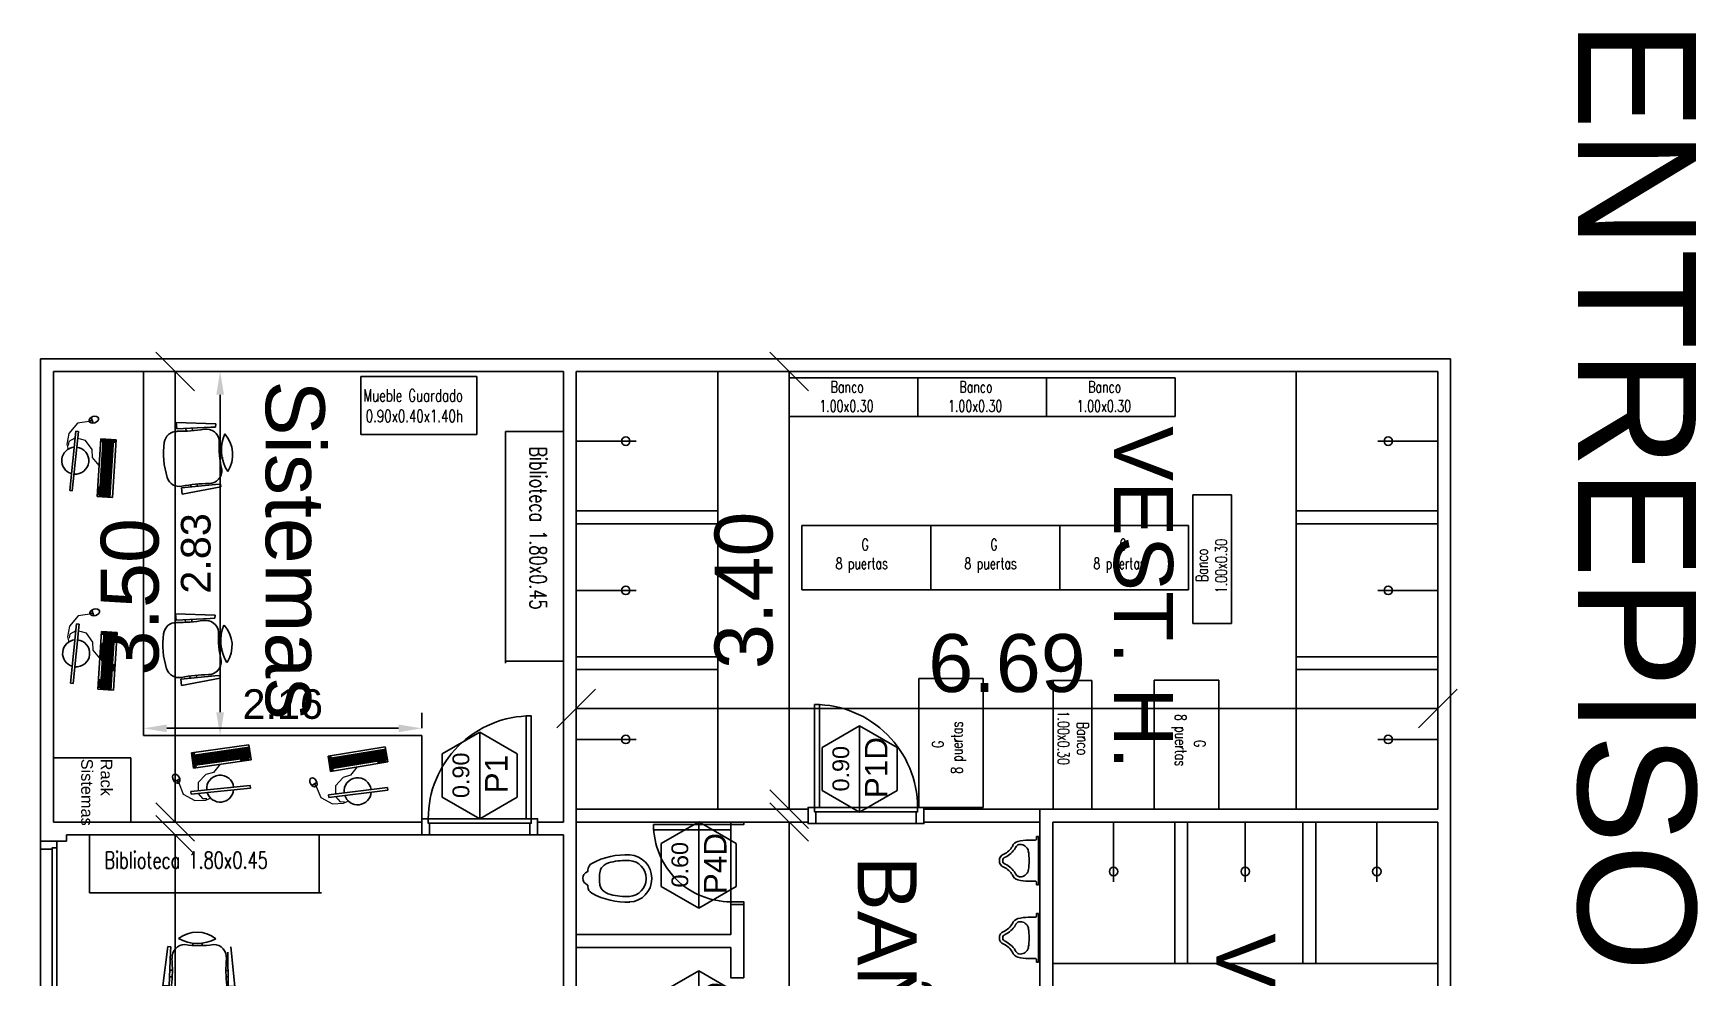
# Model space of a CAD drawing. Header units: metres. Extents: x 0 to 8715937, y -236336 to 216.
# Drawn here: x 215.22 to 228.14, y 102.32 to 109.66 of the extents above; entities that cross this region are included whole.
import ezdxf
from ezdxf.enums import TextEntityAlignment as Align

# ---------------------------------------------------------------- set-up
doc = ezdxf.new("R2010")
doc.units = ezdxf.units.M
doc.header["$MEASUREMENT"] = 0
doc.header["$PDMODE"] = 3
doc.linetypes.add('CENTRO', pattern=[2, 1.25, -0.25, 0.25, -0.25])
for name, color, linetype in [('0-BLOCK-ARQUITECTURA', 7, 'Continuous'), ('1', 7, 'Continuous'), ('AUX', 251, 'Continuous'), ('CARPINTERIA', 3, 'Continuous'), ('CARPINTERIA II', 7, 'Continuous'), ('CARPINTERIA III', 252, 'Continuous'), ('COTAS INTERIORES', 2, 'Continuous'), ('DURLOCK', 3, 'Continuous'), ('FRIO', 7, 'Continuous'), ('MUEBLES', 45, 'Continuous'), ('MURO', 4, 'Continuous'), ('SANIT', 57, 'Continuous'), ('TEXTO', 7, 'Continuous'), ('TXT CARP', 3, 'Continuous')]:
    doc.layers.add(name, color=color, linetype=linetype)
doc.styles.add('AR', font='arial.ttf')
doc.styles.add('ARIAL', font='arial.ttf')
doc.styles.add('txt7', font='romans.shx', dxfattribs={"width": 0.7})
doc.dimstyles.new('CotaLoc0', dxfattribs={"dimtxt": 0.23, "dimasz": 0.18, "dimexe": 0.12, "dimexo": 0.37, "dimgap": 0.07, "dimtad": 1, "dimzin": 0, "dimdsep": 46, "dimtxsty": 'AR', "dimcen": 0.9, "dimclrd": 251, "dimclre": 251, "dimadec": 0, "dimazin": 0, "dimtfac": 1, "dimtofl": 0, "dimtmove": 1, "dimatfit": 3, "dimfxl": 0.18, "dimtolj": 1, "dimtzin": 0, "dimarcsym": 1})
doc.dimstyles.new('DIARCO-01', dxfattribs={"dimtxt": 0.45, "dimasz": 0.3, "dimexe": 0.1, "dimexo": 0.18, "dimgap": 0.12, "dimtad": 1, "dimzin": 0, "dimdsep": 46, "dimtxsty": 'AR', "dimblk": 'OBLIQUE', "dimcen": 0.09, "dimclrd": 52, "dimclre": 251, "dimclrt": 256, "dimadec": 0, "dimazin": 0, "dimtfac": 1, "dimtofl": 0, "dimtmove": 1, "dimatfit": 3, "dimldrblk": 'OBLIQUE', "dimfxl": 0.18, "dimtolj": 1, "dimtzin": 0, "dimarcsym": 1})

# ---------------------------------------------------------------- blocks, each defined once
blk = doc.blocks.new('_Oblique')
at = {"layer": '1', "color": 0, "lineweight": -2}
blk.add_line((-0.5, -0.5), (0.5, 0.5), dxfattribs=at)
blk = doc.blocks.new('*D229')
at = {"layer": 'COTAS INTERIORES', "color": 251, "lineweight": -2, "ltscale": 0.1, "transparency": 16777216}
for p, q in [((127.935, 103.429), (128.7, 103.429)), ((127.835, 97.829), (128.7, 97.829))]:
    blk.add_line(p, q, dxfattribs=at)
at = {"layer": 'COTAS INTERIORES', "color": 52, "lineweight": -2, "ltscale": 0.1, "transparency": 16777216}
blk.add_line((128.6, 97.829), (128.6, 103.429), dxfattribs=at)
at = {"layer": 'Defpoints', "color": 0, "ltscale": 0.1, "transparency": 16777216}
for p in [(127.755, 103.429), (128.6, 103.429), (127.655, 97.829)]:
    blk.add_point(p, dxfattribs=at)
at = {"layer": 'COTAS INTERIORES', "color": 52, "lineweight": -2, "ltscale": 0.1, "transparency": 16777216, "xscale": 0.3, "yscale": 0.3, "zscale": 0.3}
for p, rotation in [((128.6, 103.429), 90), ((128.6, 97.829), 270)]:
    blk.add_blockref('_Oblique', p, dxfattribs=dict(at, rotation=rotation))
at = {"layer": 'COTAS INTERIORES', "ltscale": 0.1, "transparency": 16777216, "insert": (128.25, 100.629), "char_height": 0.45, "attachment_point": 5, "rotation": 90, "style": 'AR'}
blk.add_mtext('\\A1;5.60', dxfattribs=at)
blk = doc.blocks.new('*D232')
at = {"layer": 'COTAS INTERIORES', "color": 251, "lineweight": -2, "ltscale": 0.1, "transparency": 16777216}
for p, q in [((128.58, 107.029), (128.5, 107.029)), ((128.58, 103.529), (128.5, 103.529))]:
    blk.add_line(p, q, dxfattribs=at)
at = {"layer": 'COTAS INTERIORES', "color": 52, "lineweight": -2, "ltscale": 0.1, "transparency": 16777216}
blk.add_line((128.6, 103.529), (128.6, 107.029), dxfattribs=at)
at = {"layer": 'Defpoints', "color": 0, "ltscale": 0.1, "transparency": 16777216}
for p in [(128.6, 107.029), (128.76, 107.029), (128.76, 103.529)]:
    blk.add_point(p, dxfattribs=at)
at = {"layer": 'COTAS INTERIORES', "color": 52, "lineweight": -2, "ltscale": 0.1, "transparency": 16777216, "xscale": 0.3, "yscale": 0.3, "zscale": 0.3}
for p, rotation in [((128.6, 107.029), 90), ((128.6, 103.529), 270)]:
    blk.add_blockref('_Oblique', p, dxfattribs=dict(at, rotation=rotation))
at = {"layer": 'COTAS INTERIORES', "ltscale": 0.1, "transparency": 16777216, "insert": (128.25, 105.279), "char_height": 0.45, "attachment_point": 5, "rotation": 90, "style": 'AR'}
blk.add_mtext('\\A1;3.50', dxfattribs=at)
blk = doc.blocks.new('Puerta Interior_88', base_point=(4856027, 87357))
at = {"layer": 'CARPINTERIA', "linetype": 'Continuous', "ltscale": 0.001}
for points in [[(4855637, 87232), (4855577, 87232), (4855577, 87357), (4855627, 87357), (4855627, 87322), (4855637, 87322), (4855637, 87232)], [(4856417, 87322), (4856427, 87322), (4856427, 87357), (4856477, 87357), (4856477, 87232), (4856417, 87232), (4856417, 87322), (4856427, 87322)]]:
    blk.add_lwpolyline(points, dxfattribs=at)
at = {"layer": 'CARPINTERIA II', "color": 7, "linetype": 'Continuous'}
blk.add_lwpolyline([(4856387, 88157), (4856427, 88157), (4856427, 87357), (4856387, 87357)], close=True, dxfattribs=at)
at = {"layer": 'CARPINTERIA III', "linetype": 'Continuous'}
blk.add_lwpolyline([(4856427, 88157, 0.414214), (4855627, 87357)], format="xyb", dxfattribs=at)
for points in [[(4856427, 87357), (4855627, 87357)], [(4855627, 87322), (4856427, 87322)], [(4856427, 87232), (4855627, 87232)]]:
    blk.add_lwpolyline(points, dxfattribs=at)
blk = doc.blocks.new('WSH')
at = {"layer": 'SANIT'}
blk.add_line((0, 0), (0, -0.465), dxfattribs=at)
blk.add_circle((0, -0.384), 0.0328, dxfattribs=at)
blk = doc.blocks.new('P60')
at = {"layer": 'AUX'}
blk.add_line((0.1, 0.06), (0.1, 0.62), dxfattribs=at)
blk.add_arc((0.1, 0.02), 0.6, 360, 90, dxfattribs=at)
at = {"layer": 'CARPINTERIA', "color": 6}
for points in [[(0.1, 0.64), (0.1, 0.62), (0, 0.62), (0, 0.64)], [(0.1, 0), (0.1, 0.02), (0, 0.02), (0, 0)]]:
    blk.add_lwpolyline(points, dxfattribs=at)
at = {"layer": 'CARPINTERIA', "color": 7}
blk.add_lwpolyline([(0.1, 0.06), (0.1, 0.02), (0.7, 0.02), (0.7, 0.06)], close=True, dxfattribs=at)
blk = doc.blocks.new('INH')
at = {"layer": 'SANIT'}
for p, q in [((-0.057, 0.04), (-0.063, 0.04)), ((0.057, 0.04), (0.063, 0.04))]:
    blk.add_line(p, q, dxfattribs=at)
for centre, radius, start, end in [((-0.003, 0.356), 0.18, 90, 177.1513), ((0, 0.507), 0.0295, 84.0193, 95.9807), ((0.003, 0.356), 0.18, 2.8487, 90), ((-0.003, 0.356), 0.136, 90, 177.1513), ((0, 0.462), 0.0307, 84.2525, 95.7475), ((0.003, 0.356), 0.136, 2.8487, 90), ((0.371, 0.338), 0.555, 177.1513, 208.7305), ((0.371, 0.338), 0.511, 177.1513, 193.6799), ((-0.371, 0.338), 0.555, 331.2695, 2.8487), ((-0.371, 0.338), 0.511, 346.3201, 2.8487), ((-0.009, 0.239), 0.118, 190.4885, 227.1408), ((-0.037, 0.211), 0.0792, 228.29, 255.2679), ((-0.006, 0.378), 0.249, 258.1924, 271.3023), ((0.006, 0.378), 0.249, 268.6977, 281.8076), ((0.037, 0.211), 0.0792, 284.7321, 311.71), ((0.009, 0.239), 0.118, 312.8592, 349.5115), ((-0.063, 0.1), 0.06, 208.7305, 270), ((-0.057, 0.032), 0.008, 20.819, 90), ((0.001, 0.054), 0.0541, 200.819, 269.2248), ((-0.001, 0.054), 0.0541, 270.7752, 339.181), ((0.057, 0.032), 0.008, 90, 159.181), ((0.063, 0.1), 0.06, 270, 331.2695)]:
    blk.add_arc(centre, radius, start, end, dxfattribs=at)
blk = doc.blocks.new('MNG')
at = {"layer": 'SANIT'}
for p, q in [((-0.188, 0), (-0.188, 0.016)), ((-0.188, 0.016), (-0.168, 0.016)), ((0, 0), (-0.188, 0)), ((0, 0), (0.188, 0)), ((0.188, 0.016), (0.168, 0.016)), ((0.188, 0), (0.188, 0.016))]:
    blk.add_line(p, q, dxfattribs=at)
for centre, radius, start, end in [((-0.202, 0.346), 0.17, 302.4219, 333.4809), ((-0.202, 0.346), 0.196, 302.4219, 333.4809), ((-0.001, 0.252), 0.0524, 88.4121, 159.8647), ((-0.015, 0.255), 0.0124, 149.9952, 163.3504), ((-0.001, 0.252), 0.0264, 88.4121, 159.8647), ((0, 0.299), 0.0202, 267.956, 272.044), ((0.001, 0.252), 0.0524, 20.1353, 91.5879), ((0.001, 0.252), 0.0264, 20.1353, 91.5879), ((0.015, 0.255), 0.0124, 16.6496, 30.0048), ((0.202, 0.346), 0.196, 206.5191, 237.5781), ((0.202, 0.346), 0.17, 206.5191, 237.5781), ((0.16, 0.08), 0.32, 165.54, 180), ((-0.087, 0.143), 0.0648, 111.7562, 164.4084), ((-0.061, 0.142), 0.0647, 170.1127, 245.0367), ((-0.087, 0.143), 0.0388, 118.9977, 164.4084), ((-0.141, 0.258), 0.0887, 293.0794, 299.3743), ((0.087, 0.143), 0.0388, 68.2438, 68.2438), ((0.061, 0.142), 0.0647, 294.9633, 9.8873), ((0.141, 0.258), 0.0887, 240.6257, 246.9206), ((0.087, 0.143), 0.0388, 15.5916, 61.0023), ((0.087, 0.143), 0.0648, 15.5916, 68.2438), ((-0.16, 0.08), 0.32, 0, 14.46), ((-0.168, 0.024), 0.008, 270, 1.2596), ((1.082, 0.051), 1.242, 178.6838, 181.2596), ((-0.06, 0.149), 0.0714, 247.0115, 257.3819), ((0, 0.496), 0.423, 259.6448, 270), ((0, 0.496), 0.423, 270, 280.3552), ((0.06, 0.149), 0.0714, 282.6181, 292.9885), ((-1.082, 0.051), 1.242, 358.7404, 1.3162), ((0.168, 0.024), 0.008, 178.7404, 270)]:
    blk.add_arc(centre, radius, start, end, dxfattribs=at)
blk = doc.blocks.new('*D233')
at = {"layer": 'COTAS INTERIORES', "color": 251, "lineweight": -2, "ltscale": 0.1, "transparency": 16777216}
for p, q in [((131.715, 103.809), (131.715, 104.511)), ((138.405, 103.809), (138.405, 104.511))]:
    blk.add_line(p, q, dxfattribs=at)
at = {"layer": 'COTAS INTERIORES', "color": 52, "lineweight": -2, "ltscale": 0.1, "transparency": 16777216}
blk.add_line((138.405, 104.411), (131.715, 104.411), dxfattribs=at)
at = {"layer": 'Defpoints', "color": 0, "ltscale": 0.1, "transparency": 16777216}
for p in [(131.715, 104.411), (131.715, 103.629), (138.405, 103.629)]:
    blk.add_point(p, dxfattribs=at)
at = {"layer": 'COTAS INTERIORES', "color": 52, "lineweight": -2, "ltscale": 0.1, "transparency": 16777216, "xscale": 0.3, "yscale": 0.3, "zscale": 0.3, "rotation": 180}
blk.add_blockref('_Oblique', (131.715, 104.411), dxfattribs=at)
at = {"layer": 'COTAS INTERIORES', "color": 52, "lineweight": -2, "ltscale": 0.1, "transparency": 16777216, "xscale": 0.3, "yscale": 0.3, "zscale": 0.3}
blk.add_blockref('_Oblique', (138.405, 104.411), dxfattribs=at)
at = {"layer": 'COTAS INTERIORES', "ltscale": 0.1, "transparency": 16777216, "insert": (135.06, 104.761), "char_height": 0.45, "attachment_point": 5, "style": 'AR'}
blk.add_mtext('\\A1;6.69', dxfattribs=at)
blk = doc.blocks.new('*D237')
at = {"layer": 'COTAS INTERIORES', "color": 251, "lineweight": -2, "ltscale": 0.1, "transparency": 16777216}
for p, q in [((132.995, 103.529), (133.467, 103.529)), ((132.995, 99.729), (133.467, 99.729))]:
    blk.add_line(p, q, dxfattribs=at)
at = {"layer": 'COTAS INTERIORES', "color": 52, "lineweight": -2, "ltscale": 0.1, "transparency": 16777216}
blk.add_line((133.367, 99.729), (133.367, 103.529), dxfattribs=at)
at = {"layer": 'Defpoints', "color": 0, "ltscale": 0.1, "transparency": 16777216}
for p in [(132.815, 103.529), (133.367, 103.529), (132.815, 99.729)]:
    blk.add_point(p, dxfattribs=at)
at = {"layer": 'COTAS INTERIORES', "color": 52, "lineweight": -2, "ltscale": 0.1, "transparency": 16777216, "xscale": 0.3, "yscale": 0.3, "zscale": 0.3}
for p, rotation in [((133.367, 103.529), 90), ((133.367, 99.729), 270)]:
    blk.add_blockref('_Oblique', p, dxfattribs=dict(at, rotation=rotation))
at = {"layer": 'COTAS INTERIORES', "ltscale": 0.1, "transparency": 16777216, "insert": (133.017, 101.629), "char_height": 0.45, "attachment_point": 5, "rotation": 90, "style": 'AR'}
blk.add_mtext('\\A1;3.80', dxfattribs=at)
blk = doc.blocks.new('*D238')
at = {"layer": 'COTAS INTERIORES', "color": 251, "lineweight": -2, "ltscale": 0.1, "transparency": 16777216}
for p, q in [((132.995, 107.029), (133.467, 107.029)), ((132.995, 103.629), (133.467, 103.629))]:
    blk.add_line(p, q, dxfattribs=at)
at = {"layer": 'COTAS INTERIORES', "color": 52, "lineweight": -2, "ltscale": 0.1, "transparency": 16777216}
blk.add_line((133.367, 103.629), (133.367, 107.029), dxfattribs=at)
at = {"layer": 'Defpoints', "color": 0, "ltscale": 0.1, "transparency": 16777216}
for p in [(132.815, 107.029), (133.367, 107.029), (132.815, 103.629)]:
    blk.add_point(p, dxfattribs=at)
at = {"layer": 'COTAS INTERIORES', "color": 52, "lineweight": -2, "ltscale": 0.1, "transparency": 16777216, "xscale": 0.3, "yscale": 0.3, "zscale": 0.3}
for p, rotation in [((133.367, 107.029), 90), ((133.367, 103.629), 270)]:
    blk.add_blockref('_Oblique', p, dxfattribs=dict(at, rotation=rotation))
at = {"layer": 'COTAS INTERIORES', "ltscale": 0.1, "transparency": 16777216, "insert": (133.017, 105.329), "char_height": 0.45, "attachment_point": 5, "rotation": 90, "style": 'AR'}
blk.add_mtext('\\A1;3.40', dxfattribs=at)
blk = doc.blocks.new('DESCARP')
at = {"layer": 'TXT CARP', "lineweight": -3, "ltscale": 0.5}
for p, q in [((0.168, 0.291), (0, 0)), ((0.504, 0.291), (0.168, 0.291)), ((0.672, 0), (0.504, 0.291)), ((0, 0), (0.168, -0.291)), ((0, 0), (0.672, 0)), ((0.504, -0.291), (0.672, 0)), ((0.168, -0.291), (0.504, -0.291))]:
    blk.add_line(p, q, dxfattribs=at)
blk = doc.blocks.new('CARPINTERIA')
at = {"layer": 'TXT CARP', "color": 3, "rotation": 180.0682455120744}
blk.add_blockref('DESCARP', (0.336, 0), dxfattribs=at)
at = {"layer": 'TXT CARP', "style": 'AR'}
blk.add_attdef('DESIGNACION', text='', height=0.175, rotation=0.0683, dxfattribs=at).set_placement((0.011, 0.129), align=Align.MIDDLE)
at = {"layer": 'TXT CARP', "ltscale": 0.1, "style": 'AR'}
blk.add_attdef('ANCHO', text='', height=0.13, dxfattribs=at).set_placement((0.002, -0.147), align=Align.MIDDLE)
blk = doc.blocks.new('mouse standard')
at = {"layer": 'MUEBLES', "linetype": 'Continuous', "lineweight": 25}
for p, q in [((-0.023, -0.005), (0.023, 0.005)), ((0, 0), (0.004, -0.024))]:
    blk.add_line(p, q, dxfattribs=at)
blk.add_ellipse((-0.003, 0.014), major_axis=(0.0067, -0.038), ratio=0.64777, dxfattribs=at)
blk = doc.blocks.new('teclado estandard')
at = {"layer": 'MUEBLES', "linetype": 'Continuous', "lineweight": 25}
for p, q in [((-0.45, 0.12), (0, 0.12)), ((-0.45, 0), (-0.45, 0.12)), ((-0.45, 0.1), (0, 0.1)), ((-0.45, 0.09), (0, 0.09)), ((-0.45, 0.08), (0, 0.08)), ((-0.45, 0.07), (0, 0.07)), ((-0.45, 0.06), (0, 0.06)), ((-0.45, 0.05), (0, 0.05)), ((-0.45, 0.04), (0, 0.04)), ((-0.45, 0.03), (0, 0.03)), ((-0.45, 0.02), (0, 0.02)), ((0, 0), (-0.45, 0)), ((-0.434, 0.02), (-0.434, 0.12)), ((-0.424, 0.02), (-0.424, 0.12)), ((-0.414, 0.02), (-0.414, 0.12)), ((-0.404, 0.02), (-0.404, 0.12)), ((-0.394, 0.02), (-0.394, 0.12)), ((-0.384, 0.02), (-0.384, 0.12)), ((-0.374, 0.02), (-0.374, 0.12)), ((-0.02, 0.12), (-0.02, 0)), ((-0.01, 0.12), (-0.01, 0)), ((0, 0.12), (0, 0))]:
    blk.add_line(p, q, dxfattribs=at)
blk = doc.blocks.new('monitor pc')
at = {"layer": 'MUEBLES', "linetype": 'Continuous', "lineweight": 25}
for p, q in [((-0.203, 0.117), (-0.193, 0.134)), ((-0.193, 0.134), (0.207, -0.097)), ((-0.203, 0.117), (0.197, -0.115)), ((0.197, -0.115), (0.207, -0.097))]:
    blk.add_line(p, q, dxfattribs=at)
for start, end in [(150.3223, 329.6777), (340.6725, 139.3275)]:
    blk.add_arc((0, 0), 0.105, start, end, dxfattribs=at)
blk = doc.blocks.new('A$C33634EC6')
at = {"layer": 'MUEBLES', "linetype": 'CENTRO', "lineweight": 18}
for p, q in [((0.228, 0.06), (0.274, 0.032)), ((0.274, 0.032), (0.304, 0.043))]:
    blk.add_line(p, q, dxfattribs=at)
for points in [[(0.324, 0.327), (0.294, 0.251), (0.242, 0.219), (0.205, 0.141), (0.215, 0.103), (0.222, 0.079)], [(0.062, 0.093), (0.119, 0.021), (0.22, 0), (0.301, 0.027), (0.325, 0.049), (0.329, 0.056)]]:
    blk.add_lwpolyline(points, dxfattribs=at)
for name, p, rotation in [('teclado estandard', (0.085, 0.346), 205.4339014883055), ('monitor pc', (0.381, 0.147), 233.2319994036899), ('mouse standard', (0.043, 0.109), 36.60633259912523)]:
    blk.add_blockref(name, p, dxfattribs=dict(at, rotation=rotation))
blk = doc.blocks.new('A$C48460DEA')
at = {"layer": 'MUEBLES', "ltscale": 0.21, "rotation": 150.9896533043366}
blk.add_blockref('A$C33634EC6', (0.691, 0.262), dxfattribs=at)
blk = doc.blocks.new('A$C7BA86730')
at = {"layer": 'MUEBLES', "ltscale": 0.21}
for p, q in [((1.296, 1.4), (0.596, 1.4)), ((0.596, 1.4), (0.596, 0)), ((1.296, 0), (1.296, 1.4)), ((1.53, 1.245), (1.53, 1.295)), ((1.53, 1.295), (1.835, 1.257)), ((1.795, 1.236), (1.53, 1.245)), ((1.601, 1.243), (1.601, 1.221)), ((1.651, 1.241), (1.651, 1.221)), ((1.651, 1.241), (1.651, 1.22)), ((1.831, 1.234), (1.795, 1.236)), ((1.835, 1.257), (1.831, 1.234)), ((1.862, 1.061), (1.845, 1.062)), ((1.862, 0.99), (1.843, 0.99)), ((0.421, 0.898), (0.114, 0.868)), ((0.154, 0.845), (0.419, 0.847)), ((0.297, 0.829), (0.297, 0.846)), ((0.347, 0.83), (0.347, 0.847)), ((0.419, 0.847), (0.421, 0.898)), ((1.527, 0.786), (1.526, 0.736)), ((1.792, 0.789), (1.527, 0.786)), ((1.599, 0.803), (1.599, 0.787)), ((1.649, 0.805), (1.649, 0.788)), ((1.829, 0.79), (1.792, 0.789)), ((1.832, 0.766), (1.829, 0.79)), ((1.526, 0.736), (1.832, 0.766)), ((1.53, 0.634), (1.53, 0.684)), ((1.53, 0.684), (1.835, 0.646)), ((0.085, 0.644), (0.103, 0.644)), ((0.085, 0.573), (0.102, 0.572)), ((1.795, 0.625), (1.53, 0.634)), ((1.601, 0.632), (1.601, 0.61)), ((1.651, 0.63), (1.651, 0.61)), ((1.651, 0.63), (1.651, 0.609)), ((1.831, 0.623), (1.795, 0.625)), ((1.835, 0.646), (1.831, 0.623)), ((0.111, 0.377), (0.115, 0.4)), ((0.115, 0.4), (0.152, 0.398)), ((0.152, 0.398), (0.417, 0.389)), ((0.296, 0.393), (0.296, 0.414)), ((0.296, 0.393), (0.296, 0.412)), ((0.346, 0.391), (0.346, 0.412)), ((0.417, 0.389), (0.417, 0.338)), ((1.862, 0.45), (1.845, 0.451)), ((0.417, 0.338), (0.111, 0.377)), ((1.862, 0.379), (1.843, 0.379)), ((1.527, 0.175), (1.526, 0.125)), ((1.526, 0.125), (1.832, 0.155)), ((1.792, 0.178), (1.527, 0.175)), ((1.599, 0.192), (1.599, 0.176)), ((1.649, 0.194), (1.649, 0.177)), ((1.829, 0.179), (1.792, 0.178)), ((1.832, 0.155), (1.829, 0.179)), ((0.596, 0), (1.296, 0))]:
    blk.add_line(p, q, dxfattribs=at)
for centre, radius, start, end in [((1.521, 1.127), 0.1, 84.0309, 167.3244), ((1.652, 2.376), 1.155, 264.0309, 274.5159), ((1.75, 1.124), 0.1, 0, 94.5159), ((2.166, 1.026), 0.307, 151.1948, 207.8353), ((1.711, 1.03), 0.236, 321.4327, 37.5975), ((2.03, 1.013), 0.622, 167.3244, 192.6516), ((2.71, 1.013), 0.867, 172.5977, 187.4023), ((0.196, 0.733), 0.1, 85.4694, 180), ((0.296, 1.995), 1.166, 265.4694, 275.8684), ((0.426, 0.736), 0.1, 12.6516, 95.8684), ((1.521, 0.898), 0.1, 192.6516, 275.8684), ((1.65, -0.361), 1.166, 85.4694, 95.8684), ((1.75, 0.901), 0.1, 265.4694, 0), ((0.236, 0.604), 0.236, 141.4327, 217.5975), ((-0.22, 0.608), 0.307, 331.1948, 27.8353), ((-0.763, 0.621), 0.867, 352.5977, 7.4023), ((-0.084, 0.621), 0.622, 347.3244, 12.6516), ((2.03, 0.402), 0.622, 167.3244, 192.6516), ((1.521, 0.516), 0.1, 84.0309, 167.3244), ((1.652, 1.765), 1.155, 264.0309, 274.5159), ((1.75, 0.513), 0.1, 0, 94.5159), ((2.166, 0.415), 0.307, 151.1948, 207.8353), ((1.711, 0.419), 0.236, 321.4327, 37.5975), ((0.196, 0.51), 0.1, 180, 274.5159), ((0.295, -0.742), 1.155, 84.0309, 94.5159), ((0.426, 0.507), 0.1, 264.0309, 347.3244), ((2.71, 0.402), 0.867, 172.5977, 187.4023), ((1.521, 0.287), 0.1, 192.6516, 275.8684), ((1.75, 0.29), 0.1, 265.4694, 0), ((1.65, -0.972), 1.166, 85.4694, 95.8684)]:
    blk.add_arc(centre, radius, start, end, dxfattribs=at)
at = {"layer": 'MUEBLES', "ltscale": 0.21, "rotation": 60.98965330433668}
blk.add_blockref('A$C33634EC6', (0.968, 0.221), dxfattribs=at)
at = {"layer": 'TEXTO', "insert": (1.077, 1.439), "char_height": 0.13088, "attachment_point": 1, "rotation": 270, "style": 'txt7'}
blk.add_mtext_dynamic_manual_height_columns('\\pi0.45054;Escritorio\\P\\pi0.43091;1.40x0.70', width=1.50746, gutter_width=150, heights=[0], dxfattribs=at)
blk = doc.blocks.new('*D272')
at = {"layer": 'COTAS INTERIORES', "color": 251, "lineweight": -2, "ltscale": 0.1, "transparency": 16777216}
for p, q in [((216.075, 104.257), (216.075, 104.377)), ((218.235, 104.257), (218.235, 104.377)), ((218.055, 104.257), (216.255, 104.257))]:
    blk.add_line(p, q, dxfattribs=at)
at = {"layer": 'COTAS INTERIORES', "color": 251, "ltscale": 0.1, "transparency": 16777216}
for points in [[(216.255, 104.287), (216.255, 104.227), (216.075, 104.257)], [(218.055, 104.287), (218.055, 104.227), (218.235, 104.257)]]:
    blk.add_solid(points, dxfattribs=at)
at = {"layer": 'Defpoints', "color": 0, "ltscale": 0.1, "transparency": 16777216}
for p in [(216.075, 104.257), (216.075, 104.202), (218.235, 104.202)]:
    blk.add_point(p, dxfattribs=at)
at = {"layer": 'COTAS INTERIORES', "color": 0, "ltscale": 0.1, "transparency": 16777216, "insert": (217.155, 104.444), "char_height": 0.23, "attachment_point": 5, "style": 'AR'}
blk.add_mtext('\\A1;2.16', dxfattribs=at)
blk = doc.blocks.new('*D273')
at = {"layer": 'COTAS INTERIORES', "color": 251, "lineweight": -2, "ltscale": 0.1, "transparency": 16777216}
for p, q in [((216.489, 107.029), (216.789, 107.029)), ((216.669, 104.382), (216.669, 106.849)), ((216.489, 104.202), (216.789, 104.202))]:
    blk.add_line(p, q, dxfattribs=at)
at = {"layer": 'COTAS INTERIORES', "color": 251, "ltscale": 0.1, "transparency": 16777216}
for points in [[(216.639, 106.849), (216.699, 106.849), (216.669, 107.029)], [(216.639, 104.382), (216.699, 104.382), (216.669, 104.202)]]:
    blk.add_solid(points, dxfattribs=at)
at = {"layer": 'Defpoints', "color": 0, "ltscale": 0.1, "transparency": 16777216}
for p in [(216.075, 107.029), (216.669, 107.029), (216.075, 104.202)]:
    blk.add_point(p, dxfattribs=at)
at = {"layer": 'COTAS INTERIORES', "color": 0, "ltscale": 0.1, "transparency": 16777216, "insert": (216.481, 105.616), "char_height": 0.23, "attachment_point": 5, "rotation": 90, "style": 'AR'}
blk.add_mtext('\\A1;2.83', dxfattribs=at)
blk = doc.blocks.new('DPM-ARQUITECTURA')
at = {"layer": 'CARPINTERIA', "linetype": 'Continuous', "ltscale": 0.001}
blk.add_lwpolyline([(127.555, 103.319), (127.555, 103.379), (127.68, 103.379), (127.68, 103.329), (127.645, 103.329), (127.645, 103.319), (127.555, 103.319)], dxfattribs=at)
at = {"layer": 'CARPINTERIA III', "linetype": 'Continuous'}
for points in [[(127.555, 98.029), (127.555, 103.329)], [(127.645, 103.329), (127.645, 100.729)], [(127.68, 98.029), (127.68, 103.329)]]:
    blk.add_lwpolyline(points, dxfattribs=at)
at = {"layer": 'DURLOCK', "ltscale": 0.1}
for points in [[(131.715, 105.946), (132.815, 105.946), (132.815, 105.846), (131.715, 105.846)], [(138.405, 105.946), (137.305, 105.946), (137.305, 105.846), (138.405, 105.846)], [(131.715, 104.713), (132.815, 104.713), (132.815, 104.813), (131.715, 104.813)], [(138.405, 104.713), (137.305, 104.713), (137.305, 104.813), (138.405, 104.813)], [(131.715, 103.629), (133.515, 103.629), (133.515, 103.529), (131.715, 103.529)], [(136.462, 103.529), (136.462, 102.429), (136.362, 102.429), (136.362, 103.529)], [(137.458, 103.529), (137.458, 102.429), (137.358, 102.429), (137.358, 103.529)], [(131.715, 102.554), (132.915, 102.554), (132.915, 102.319), (133.015, 102.319), (133.015, 102.889), (132.915, 102.889), (132.915, 102.654), (131.715, 102.654)]]:
    blk.add_lwpolyline(points, dxfattribs=at)
at = {"layer": 'DURLOCK'}
blk.add_lwpolyline([(135.315, 103.529), (134.415, 103.529), (134.415, 103.629), (135.315, 103.629)], dxfattribs=at)
at = {"layer": 'MUEBLES'}
for p, q in [((132.815, 103.629), (132.815, 107.029)), ((137.305, 107.029), (137.305, 103.629)), ((135.415, 102.429), (138.405, 102.429))]:
    blk.add_line(p, q, dxfattribs=at)
at = {"layer": 'MURO', "ltscale": 0.1}
for p, q in [((127.555, 107.129), (127.555, 103.379)), ((138.505, 107.129), (127.555, 107.129)), ((127.655, 107.029), (131.615, 107.029)), ((127.655, 103.529), (127.655, 107.029)), ((131.615, 103.529), (131.615, 107.029)), ((131.715, 107.029), (138.405, 107.029)), ((131.715, 99.729), (131.715, 107.029)), ((138.405, 107.029), (138.405, 103.629)), ((138.505, 92.129), (138.505, 107.129)), ((138.405, 103.629), (135.315, 103.629)), ((135.315, 99.729), (135.315, 103.629)), ((130.515, 103.529), (127.655, 103.529)), ((127.755, 103.379), (127.755, 103.429)), ((130.515, 103.429), (127.755, 103.429)), ((130.515, 103.429), (130.515, 103.529)), ((131.415, 103.429), (131.415, 103.529)), ((131.615, 103.529), (131.415, 103.529)), ((131.615, 103.429), (131.415, 103.429)), ((131.615, 98.929), (131.615, 103.429)), ((138.405, 103.529), (135.415, 103.529)), ((135.415, 99.729), (135.415, 103.529)), ((138.405, 103.529), (138.405, 99.729)), ((127.555, 103.379), (127.755, 103.379))]:
    blk.add_line(p, q, dxfattribs=at)
at = {"layer": 'AUX', "rotation": 180}
blk.add_blockref('P60', (133.015, 103.529), dxfattribs=at)
at = {"layer": 'CARPINTERIA', "yscale": 0.001000000163912773, "zscale": 0.001000000163912773}
for p, xscale in [((133.965, 103.642), -0.001000000163912773), ((130.965, 103.554), 0.001000000163912773)]:
    blk.add_blockref('Puerta Interior_88', p, dxfattribs=dict(at, xscale=xscale))
at = {"layer": 'CARPINTERIA', "ltscale": 0.1}
ref = blk.add_blockref('CARPINTERIA', (130.965, 103.89), dxfattribs=dict(at, xscale=-0.9999999999999994, rotation=270.0682455120742))
ref.add_attrib('DESIGNACION', 'P1', dxfattribs={"layer": 'TXT CARP', "height": 0.175, "rotation": 89.9999, "style": 'AR'}).set_placement((131.094, 103.901), align=Align.MIDDLE)
ref.add_attrib('ANCHO', '0.90', dxfattribs={"layer": 'TXT CARP', "ltscale": 0.1, "height": 0.13, "rotation": 90.0682, "style": 'AR'}).set_placement((130.819, 103.892), align=Align.MIDDLE)
ref = blk.add_blockref('CARPINTERIA', (133.916, 103.941), dxfattribs=dict(at, xscale=-0.9999999999999994, rotation=270.0682455120742))
ref.add_attrib('DESIGNACION', 'P1D', dxfattribs={"layer": 'TXT CARP', "height": 0.175, "rotation": 89.9999, "style": 'AR'}).set_placement((134.044, 103.952), align=Align.MIDDLE)
ref.add_attrib('ANCHO', '0.90', dxfattribs={"layer": 'TXT CARP', "ltscale": 0.1, "height": 0.13, "rotation": 90.0682, "style": 'AR'}).set_placement((133.769, 103.943), align=Align.MIDDLE)
ref = blk.add_blockref('CARPINTERIA', (132.666, 103.195), dxfattribs=dict(at, xscale=-0.9999999999999994, rotation=270.0682455120742))
ref.add_attrib('DESIGNACION', 'P4D', dxfattribs={"layer": 'TXT CARP', "height": 0.175, "rotation": 89.9999, "style": 'AR'}).set_placement((132.794, 103.206), align=Align.MIDDLE)
ref.add_attrib('ANCHO', '0.60', dxfattribs={"layer": 'TXT CARP', "ltscale": 0.1, "height": 0.13, "rotation": 90.0682, "style": 'AR'}).set_placement((132.519, 103.197), align=Align.MIDDLE)
ref = blk.add_blockref('CARPINTERIA', (132.666, 102.037), dxfattribs=dict(at, xscale=-0.9999999999999994, rotation=270.0682455120742))
ref.add_attrib('DESIGNACION', 'P4D', dxfattribs={"layer": 'TXT CARP', "height": 0.175, "rotation": 89.9999, "style": 'AR'}).set_placement((132.794, 102.048), align=Align.MIDDLE)
ref.add_attrib('ANCHO', '0.60', dxfattribs={"layer": 'TXT CARP', "ltscale": 0.1, "height": 0.13, "rotation": 90.0682, "style": 'AR'}).set_placement((132.519, 102.038), align=Align.MIDDLE)
at = {"layer": 'MURO', "ltscale": 0.1}
for p, rotation in [((131.715, 106.488), 90), ((138.405, 105.329), 270), ((138.405, 104.171), 270)]:
    blk.add_blockref('WSH', p, dxfattribs=dict(at, rotation=rotation))
at = {"layer": 'MURO', "ltscale": 0.1, "xscale": -1}
for p, rotation in [((138.405, 106.488), 270), ((131.715, 105.329), 90), ((131.715, 104.171), 90)]:
    blk.add_blockref('WSH', p, dxfattribs=dict(at, rotation=rotation))
at = {"layer": 'MURO', "ltscale": 0.1}
for p in [(135.888, 103.529), (136.91, 103.529), (137.932, 103.529)]:
    blk.add_blockref('WSH', p, dxfattribs=at)
at = {"layer": 'SANIT'}
for name, p, rotation in [('MNG', (135.305, 103.229), 90), ('INH', (131.765, 103.092), 269.7538891578994), ('MNG', (135.305, 102.629), 90)]:
    blk.add_blockref(name, p, dxfattribs=dict(at, rotation=rotation))
at = {"layer": 'TEXTO', "style": 'ARIAL'}
for s, height, p in [('ENTREPISO - PLANTA ALTA', 0.91653, (139.494, 109.762)), ('Sistemas', 0.4583, (129.303, 106.959)), ('VEST. H.', 0.4583, (135.891, 106.605)), ('BAÑO H.', 0.4583, (133.9, 103.267)), ('VEST. M.', 0.4583, (136.686, 102.665))]:
    blk.add_text(s, height=height, rotation=270, dxfattribs=at).set_placement(p)
at = {"layer": 'COTAS INTERIORES', "ltscale": 0.1}
for base, p1, p2, angle, picture, middle in [((128.6, 107.029), (128.76, 103.529), (128.76, 107.029), 90, '*D232', (128.25, 105.279)), ((133.367, 107.029), (132.815, 103.629), (132.815, 107.029), 90, '*D238', (133.017, 105.329)), ((133.367, 103.529), (132.815, 99.729), (132.815, 103.529), 270, '*D237', (133.017, 101.629)), ((128.6, 103.429), (127.655, 97.829), (127.755, 103.429), 270, '*D229', (128.25, 100.629))]:
    dim = blk.add_linear_dim(base=base, p1=p1, p2=p2, angle=angle, dimstyle='DIARCO-01', dxfattribs=at)
    dim.commit()
    dim.dimension.update_dxf_attribs({"geometry": picture, "text_midpoint": middle})
dim = blk.add_linear_dim(base=(131.715, 104.411), p1=(138.405, 103.629), p2=(131.715, 103.629), dimstyle='DIARCO-01', dxfattribs=at)
dim.commit()
dim.dimension.update_dxf_attribs({"geometry": '*D233', "text_midpoint": (135.06, 104.761)})

msp = doc.modelspace()

# ---------------------------------------------------------------- linework, layer by layer
at = {"layer": 'MUEBLES', "ltscale": 0.1}
for p, q in [((216.075, 104.202), (216.075, 107.029)), ((218.662, 106.99), (217.762, 106.99)), ((217.762, 106.99), (217.762, 106.54)), ((218.662, 106.54), (218.662, 106.99)), ((221.087, 106.98), (221.087, 106.68)), ((222.087, 106.68), (222.087, 106.98)), ((222.087, 106.98), (222.087, 106.68)), ((223.087, 106.68), (223.087, 106.98)), ((223.087, 106.98), (223.087, 106.68)), ((224.087, 106.68), (224.087, 106.98)), ((217.762, 106.54), (218.662, 106.54)), ((216.373, 106.076), (216.37, 106.126)), ((216.634, 106.151), (216.671, 106.154)), ((216.671, 106.154), (216.675, 106.132)), ((224.523, 106.072), (224.223, 106.072)), ((221.187, 105.833), (221.187, 105.333)), ((222.188, 105.833), (222.188, 105.333)), ((223.189, 105.833), (223.189, 105.333)), ((221.187, 105.333), (222.188, 105.333)), ((222.188, 105.333), (223.189, 105.333)), ((223.189, 105.333), (224.19, 105.333)), ((224.223, 105.072), (224.523, 105.072)), ((216.368, 104.59), (216.365, 104.64)), ((216.628, 104.666), (216.666, 104.668)), ((216.666, 104.668), (216.67, 104.647)), ((222.595, 103.642), (222.595, 104.643)), ((223.439, 104.629), (223.139, 104.629)), ((224.424, 104.63), (223.924, 104.63)), ((223.924, 104.63), (223.924, 103.629)), ((218.235, 104.202), (216.075, 104.202)), ((216.075, 104.202), (216.075, 104.202)), ((218.235, 103.529), (218.235, 104.202)), ((215.375, 104.029), (215.975, 104.029)), ((215.375, 104.029), (215.375, 103.529)), ((215.975, 104.029), (215.975, 103.529)), ((222.095, 103.642), (222.595, 103.642)), ((223.139, 103.629), (223.439, 103.629)), ((215.375, 103.529), (215.975, 103.529))]:
    msp.add_line(p, q, dxfattribs=at)
at = {"layer": 'MUEBLES'}
for p, q in [((222.087, 106.98), (221.087, 106.98)), ((223.087, 106.98), (222.087, 106.98)), ((224.087, 106.98), (223.087, 106.98)), ((221.087, 106.68), (222.087, 106.68)), ((222.087, 106.68), (223.087, 106.68)), ((223.087, 106.68), (224.087, 106.68)), ((219.335, 106.564), (218.885, 106.564)), ((218.885, 106.564), (218.885, 104.764)), ((219.335, 104.764), (219.335, 106.564)), ((224.223, 106.072), (224.223, 105.072)), ((224.523, 105.072), (224.523, 106.072)), ((221.187, 105.833), (222.188, 105.833)), ((222.188, 105.833), (222.188, 105.333)), ((222.188, 105.833), (223.189, 105.833)), ((223.189, 105.833), (223.189, 105.333)), ((223.189, 105.833), (224.19, 105.833)), ((224.19, 105.833), (224.19, 105.333)), ((219.335, 104.78), (218.885, 104.78)), ((222.095, 103.642), (222.095, 104.643)), ((222.095, 104.643), (222.595, 104.643)), ((223.139, 104.629), (223.139, 103.629)), ((223.439, 103.629), (223.439, 104.629)), ((224.424, 104.63), (224.424, 103.629)), ((224.424, 103.629), (223.924, 103.629)), ((215.655, 103.429), (215.655, 102.979)), ((217.455, 103.429), (215.655, 103.429)), ((217.439, 103.429), (217.439, 102.979)), ((215.655, 102.979), (217.455, 102.979))]:
    msp.add_line(p, q, dxfattribs=at)
at = {"layer": 'MUEBLES', "ltscale": 0.21}
for p, q in [((216.332, 106.583), (216.328, 106.633)), ((216.328, 106.633), (216.636, 106.622)), ((216.597, 106.597), (216.332, 106.583)), ((216.403, 106.587), (216.405, 106.569)), ((216.453, 106.589), (216.455, 106.573)), ((216.453, 106.589), (216.455, 106.573)), ((216.634, 106.598), (216.597, 106.597)), ((216.636, 106.622), (216.634, 106.598)), ((216.686, 106.428), (216.668, 106.428)), ((216.692, 106.359), (216.674, 106.357)), ((216.634, 106.151), (216.37, 106.126)), ((216.373, 106.076), (216.675, 106.132)), ((216.441, 106.145), (216.442, 106.133)), ((216.49, 106.15), (216.491, 106.137)), ((216.327, 105.097), (216.323, 105.147)), ((216.323, 105.147), (216.63, 105.136)), ((216.592, 105.111), (216.327, 105.097)), ((216.398, 105.101), (216.4, 105.084)), ((216.448, 105.104), (216.449, 105.088)), ((216.448, 105.104), (216.449, 105.088)), ((216.628, 105.112), (216.592, 105.111)), ((216.63, 105.136), (216.628, 105.112)), ((216.68, 104.943), (216.663, 104.942)), ((216.687, 104.873), (216.669, 104.871)), ((216.628, 104.666), (216.365, 104.64)), ((216.368, 104.59), (216.67, 104.647)), ((216.435, 104.659), (216.436, 104.647)), ((216.485, 104.664), (216.486, 104.652))]:
    msp.add_line(p, q, dxfattribs=at)
for centre, radius, start, end in [((216.334, 106.464), 0.1, 89.0569, 172.3503), ((216.355, 107.72), 1.155, 269.0569, 279.5419), ((216.563, 106.482), 0.1, 5.026, 99.5419), ((216.986, 106.42), 0.307, 156.2207, 212.8613), ((216.531, 106.384), 0.236, 326.4587, 42.6234), ((216.851, 106.395), 0.622, 172.3503, 197.6775), ((217.528, 106.454), 0.867, 177.6237, 192.4282), ((216.582, 106.259), 0.1, 270.4953, 5.026), ((216.354, 106.236), 0.1, 197.6775, 280.8944), ((216.593, 104.993), 1.166, 90.4953, 100.8944), ((216.349, 106.234), 1.155, 269.0569, 279.5419), ((216.557, 104.996), 0.1, 5.026, 99.5419), ((216.846, 104.909), 0.622, 172.3503, 197.6775), ((216.329, 104.979), 0.1, 89.0569, 172.3503), ((217.523, 104.969), 0.867, 177.6237, 192.4282), ((216.98, 104.935), 0.307, 156.2207, 212.8613), ((216.526, 104.899), 0.236, 326.4587, 42.6234), ((216.349, 104.751), 0.1, 197.6775, 280.8944), ((216.577, 104.774), 0.1, 270.4953, 5.026), ((216.588, 103.508), 1.166, 90.4953, 100.8944)]:
    msp.add_arc(centre, radius, start, end, dxfattribs=at)

# ---------------------------------------------------------------- block references
at = {"layer": '0-BLOCK-ARQUITECTURA'}
msp.add_blockref('DPM-ARQUITECTURA', (87.72, 0), dxfattribs=at)
at = {"layer": 'FRIO', "ltscale": 0.1}
for name, p, rotation in [('A$C48460DEA', (215.862, 106.05), 90), ('A$C48460DEA', (215.869, 104.553), 90), ('A$C48460DEA', (216.886, 104.158), 191.6267364927461), ('A$C48460DEA', (217.945, 104.142), 192.9091446699371), ('A$C7BA86730', (215.885, 102.673), 270.0000000000042)]:
    msp.add_blockref(name, p, dxfattribs=dict(at, rotation=rotation))

# ---------------------------------------------------------------- texts
at = {"layer": 'MUEBLES', "ltscale": 0.1, "insert": (215.832, 104.021), "char_height": 0.09071, "attachment_point": 1, "rotation": 270, "style": 'AR'}
msp.add_mtext_dynamic_manual_height_columns('Rack Sistemas', width=0.47219, gutter_width=12.5, heights=[0], dxfattribs=at)
at = {"layer": 'TEXTO', "attachment_point": 1, "style": 'txt7'}
for s, width, heights, insert, char_height in [('\\pi0.62092;Banco\\P\\pi0.53288;1.00x0.30', 1.50746, [0], (220.789, 106.955), 0.08954), ('\\pi0.62092;Banco\\P\\pi0.53288;1.00x0.30', 1.50746, [0], (221.789, 106.955), 0.08954), ('\\pi0.62092;Banco\\P\\pi0.53288;1.00x0.30', 1.50746, [0], (222.789, 106.955), 0.08954), ('\\pi0.32669;Mueble Guardado\\P\\pi0.34582;0.90x0.40x1.40h', 1.50746, [0], (217.454, 106.891), 0.09561), ('\\pi0.3266;G\\P\\pi0.12497;8 puertas', 0.69735, [0.559], (221.324, 105.729), 0.0883), ('\\pi0.3266;G\\P\\pi0.12497;8 puertas', 0.69735, [0.559], (222.325, 105.729), 0.0883), ('\\pi0.3266;G\\P\\pi0.12497;8 puertas', 0.69735, [0.559], (223.326, 105.729), 0.0883), ('Biblioteca 1.80x0.45', 1.50746, [0], (215.771, 103.298), 0.13088)]:
    msp.add_mtext_dynamic_manual_height_columns(s, width=width, gutter_width=150, heights=heights, dxfattribs=dict(at, insert=insert, char_height=char_height))
for s, width, heights, insert, char_height, rotation in [('Biblioteca 1.80x0.45', 1.50746, [0], (219.204, 106.448), 0.13088, 270), ('\\pi0.62092;Banco\\P\\pi0.53288;1.00x0.30', 1.50746, [0], (224.249, 104.774), 0.08954, 90), ('\\pi0.62092;Banco\\P\\pi0.53288;1.00x0.30', 1.50746, [0], (223.413, 104.927), 0.08954, 270), ('\\pi0.3266;G\\P\\pi0.12497;8 puertas', 0.69735, [0.559], (224.321, 104.493), 0.0883, 270), ('\\pi0.3266;G\\P\\pi0.12497;8 puertas', 0.69735, [0.559], (222.198, 103.779), 0.0883, 90)]:
    msp.add_mtext_dynamic_manual_height_columns(s, width=width, gutter_width=150, heights=heights, dxfattribs=dict(at, insert=insert, char_height=char_height, rotation=rotation))

# ---------------------------------------------------------------- dimensions: what is measured, and where the dimension line sits
at = {"layer": 'COTAS INTERIORES', "ltscale": 0.1}
dim = msp.add_linear_dim(base=(216.669, 107.029), p1=(216.075, 104.202), p2=(216.075, 107.029), angle=90, dimstyle='CotaLoc0', override={"dimfxlon": 1}, dxfattribs=at)
dim.commit()
dim.dimension.update_dxf_attribs({"geometry": '*D273', "text_midpoint": (216.481, 105.616)})
dim = msp.add_linear_dim(base=(216.075, 104.257), p1=(218.235, 104.202), p2=(216.075, 104.202), dimstyle='CotaLoc0', override={"dimfxlon": 1}, dxfattribs=at)
dim.commit()
dim.dimension.update_dxf_attribs({"geometry": '*D272', "text_midpoint": (217.155, 104.444)})

doc.saveas('drawing.dxf')
